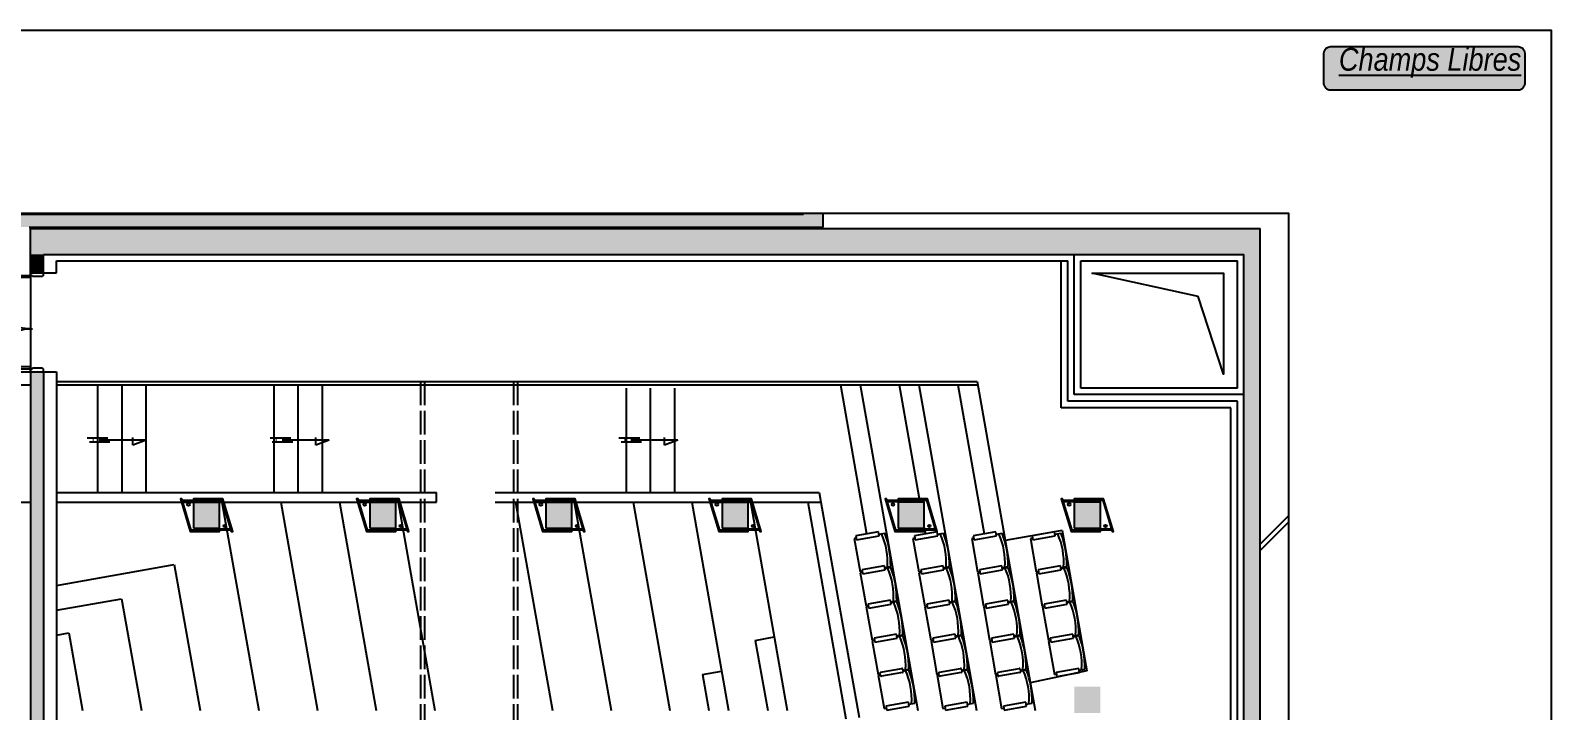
# Model space of a CAD drawing. Header units: millimetres. Extents: x 11 to 413, y 16 to 301.
# Drawn here: x 180 to 413.1, y 196.5 to 300.9 of the extents above; entities that cross this region are included whole.
import ezdxf

# ---------------------------------------------------------------- set-up
doc = ezdxf.new("R2010")
doc.units = ezdxf.units.MM
doc.header["$LTSCALE"] = 0.3
doc.header["$MEASUREMENT"] = 0
doc.linetypes.add('ACAD_ISO02W100', pattern=[15, 12, -3])
doc.linetypes.add('ACAD_ISO04W100', pattern=[30, 24, -3, 0, -3])
for name, color, linetype in [('-CART', 225, 'Continuous'), ('-LEGENDE', 3, 'Continuous'), ('01-TREMIE-ESCAL-ASC', 4, 'Continuous'), ('01-TREMIE-GAINE', 4, 'Continuous'), ('02-MURS-MACONNERIE', 241, 'Continuous'), ('02-MURS-PORTEUR', 1, 'Continuous'), ('02-MURS-POTEAU', 6, 'Continuous'), ('04-CLOISONS', 2, 'Continuous'), ('05-MEN-INT', 4, 'Continuous'), ('08-EQUI-MEUBLE', 8, 'Continuous'), ('08-EQUI-MEUBLE-PROJ-01', 11, 'Continuous'), ('14-HACH-MURS', 253, 'Continuous'), ('14-HACH-POTEAU', 251, 'Continuous')]:
    doc.layers.add(name, color=color, linetype=linetype)
doc.layers.add('-FEN', color=7, linetype='Continuous', plot=False)
doc.styles.add('REPCOUP', font='ARIAL.TTF', dxfattribs={"width": 0.85, "height": 0.6})

# ---------------------------------------------------------------- blocks, each defined once
blk = doc.blocks.new('AD')
for p, q in [((28, 38.3), (22, 38.3)), ((22, 38.3), (22, 3.3)), ((28, 3.3), (28, 38.3)), ((22, 3.3), (28, 3.3))]:
    blk.add_line(p, q)
blk = doc.blocks.new('AG')
blk.add_lwpolyline([(-28, 4.3), (-28, 37.3, -0.414214), (-27, 38.3), (-23, 38.3, -0.414214), (-22, 37.3), (-22, 4.3, -0.414214), (-23, 3.3), (-27, 3.3, -0.414214)], format="xyb", close=True)
blk = doc.blocks.new('MVP86')
for p, q in [((0.045, -0.03), (0.045, 0.815)), ((0.075, 0.815), (0.045, 0.815)), ((0.045, -0.03), (0.045, 0.814)), ((0.075, 0), (0.075, 0.815)), ((1.475, 0.615), (1.445, 0.615)), ((1.445, 0), (1.445, 0.615)), ((1.475, 0.615), (1.475, -0.03)), ((0, -0.2), (0, 0)), ((0.075, 0), (0, 0)), ((1.52, 0), (1.445, 0)), ((1.52, 0), (1.52, -0.2)), ((0.045, -0.2), (0, -0.2)), ((0.06, -0.03), (0.045, -0.03)), ((0.045, -0.2), (0.045, -0.185)), ((0.06, -0.185), (0.045, -0.185)), ((0.06, -0.185), (0.06, -0.03)), ((1.46, -0.03), (1.46, -0.185)), ((1.475, -0.03), (1.46, -0.03)), ((1.475, -0.185), (1.46, -0.185)), ((1.475, -0.185), (1.475, -0.2)), ((1.52, -0.2), (1.475, -0.2))]:
    blk.add_line(p, q)
for centre, radius, start, end in [((0.045, 0.001), 0.815, 359.9612, 87.8904), ((1.475, 0), 0.615, 92.796, 182.796)]:
    blk.add_arc(centre, radius, start, end)

msp = doc.modelspace()

# ---------------------------------------------------------------- hatches: boundary and pattern name
at = {"layer": '-LEGENDE'}
h = msp.add_hatch(color=253, dxfattribs=at)
edge = h.paths.add_edge_path()
edge.add_line((379.26, 298.37), (408.02, 298.37))
edge.add_arc((408.02, 297.37), 1, 0, 90, ccw=False)
edge.add_line((409.02, 297.37), (409.02, 292.68))
edge.add_arc((408.02, 292.68), 1, -90, 0, ccw=False)
edge.add_line((408.02, 291.68), (379.26, 291.68))
edge.add_arc((379.26, 292.68), 1, 180, 270, ccw=False)
edge.add_line((378.26, 292.68), (378.26, 297.37))
edge.add_arc((379.26, 297.37), 1, 90, 180, ccw=False)
at = {"layer": '14-HACH-POTEAU', "ltscale": 10}
h = msp.add_hatch(color=256, dxfattribs=at)
h.paths.add_polyline_path([(339.99, 224.48), (343.99, 224.48), (343.99, 228.48), (339.99, 228.48)])
h.paths.add_polyline_path([(312.99, 224.48), (316.99, 224.48), (316.99, 228.48), (312.99, 228.48)])
h.paths.add_polyline_path([(285.99, 224.48), (289.99, 224.48), (289.99, 228.48), (285.99, 228.48)])
h.paths.add_polyline_path([(258.99, 224.48), (262.99, 224.48), (262.99, 228.48), (258.99, 228.48)])
h.paths.add_polyline_path([(231.99, 224.48), (235.99, 224.48), (235.99, 228.48), (231.99, 228.48)])
h.paths.add_polyline_path([(204.99, 224.48), (208.99, 224.48), (208.99, 228.48), (204.99, 228.48)])
h.paths.add_polyline_path([(339.99, 196.16), (343.99, 196.16), (343.99, 200.16), (339.99, 200.16)])

# ---------------------------------------------------------------- linework, layer by layer
at = {"layer": '-CART'}
msp.add_lwpolyline([(11.14, 15.85), (413.14, 15.85), (413.14, 300.85), (11.14, 300.85)], close=True, dxfattribs=at)
at = {"layer": '-FEN', "linetype": 'Continuous'}
msp.add_lwpolyline([(72.7, 43.14), (372.89, 43.14), (372.89, 272.78), (72.7, 272.78)], close=True, dxfattribs=at)
at = {"layer": '-LEGENDE'}
msp.add_lwpolyline([(379.26, 298.37), (408.02, 298.37, -0.414214), (409.02, 297.37), (409.02, 292.68, -0.414214), (408.02, 291.68), (379.26, 291.68, -0.414214), (378.26, 292.68), (378.26, 297.37, -0.414214)], format="xyb", close=True, dxfattribs=at)
at = {"layer": '01-TREMIE-ESCAL-ASC'}
for p, q in [((190.34, 229.98), (190.34, 246.48)), ((194.04, 229.98), (194.04, 246.48)), ((197.74, 229.98), (197.74, 246.48)), ((217.34, 229.98), (217.34, 246.48)), ((221.04, 229.98), (221.04, 246.48)), ((224.74, 229.98), (224.74, 246.48)), ((271.34, 229.98), (271.34, 245.98)), ((275.04, 229.98), (275.04, 245.98)), ((278.74, 229.98), (278.74, 245.98)), ((195.69, 237.24), (195.69, 238.39)), ((197.74, 237.98), (195.69, 237.24)), ((223.74, 237.24), (223.74, 238.39)), ((225.79, 237.98), (223.74, 237.24)), ((277.19, 237.24), (277.19, 238.39)), ((279.24, 237.98), (277.19, 237.24))]:
    msp.add_line(p, q, dxfattribs=at)
at = {"layer": '01-TREMIE-ESCAL-ASC', "linetype": 'ACAD_ISO04W100'}
for p, q in [((191.87, 238.28), (188.67, 238.28)), ((197.74, 237.98), (189.13, 237.98)), ((219.92, 238.28), (216.72, 238.28)), ((225.79, 237.98), (217.17, 237.98)), ((273.37, 238.28), (270.17, 238.28)), ((279.24, 237.98), (270.62, 237.98)), ((192.15, 237.68), (189.02, 237.68)), ((220.2, 237.68), (217.06, 237.68)), ((273.65, 237.68), (270.51, 237.68))]:
    msp.add_line(p, q, dxfattribs=at)
at = {"layer": '01-TREMIE-GAINE'}
msp.add_lwpolyline([(342.7, 263.59), (362.84, 263.59), (362.84, 248.13), (358.95, 260.05)], close=True, dxfattribs=at)
at = {"layer": '02-MURS-MACONNERIE'}
for p, q in [((294.98, 272.68), (294.98, 272.78)), ((296.98, 272.68), (296.98, 272.78))]:
    msp.add_line(p, q, dxfattribs=at)
at = {"layer": '02-MURS-MACONNERIE', "color": 4, "linetype": 'ACAD_ISO04W100'}
for p, q in [((368.48, 222.06), (372.89, 226.46)), ((368.48, 221.06), (372.89, 225.46))]:
    msp.add_line(p, q, dxfattribs=at)
at = {"layer": '02-MURS-PORTEUR'}
for p, q in [((177.79, 272.68), (298.48, 272.68)), ((179.79, 270.68), (301.48, 270.68)), ((179.99, 270.48), (368.48, 270.48)), ((179.99, 263.68), (179.99, 270.48)), ((298.48, 272.68), (298.48, 272.78)), ((301.48, 270.68), (301.48, 272.78)), ((368.48, 43.14), (368.48, 270.48)), ((181.99, 266.48), (365.98, 266.48)), ((181.99, 263.68), (181.99, 266.48)), ((365.98, 57.55), (365.98, 266.48)), ((179.99, 263.68), (181.99, 263.68)), ((147.34, 248.48), (179.99, 248.48)), ((179.99, 248.48), (181.99, 248.48)), ((179.99, 248.48), (179.99, 56.55)), ((181.99, 248.48), (181.99, 57.55)), ((147.34, 246.48), (179.99, 246.48))]:
    msp.add_line(p, q, dxfattribs=at)
at = {"layer": '02-MURS-PORTEUR', "color": 4}
for p, q in [((179.99, 263.68), (179.99, 248.48)), ((183.99, 246.98), (325.09, 246.98)), ((183.99, 246.48), (325.18, 246.48)), ((304.13, 246.48), (308.16, 223.62)), ((307.18, 246.48), (315.99, 196.51)), ((313.13, 246.48), (316.3, 228.48)), ((316.18, 246.48), (324.99, 196.51)), ((322.13, 246.48), (326.16, 223.62)), ((325.09, 246.98), (333.99, 196.51)), ((183.99, 229.98), (242.24, 229.98)), ((242.24, 228.48), (242.24, 229.98)), ((251.24, 229.98), (300.89, 229.98)), ((300.89, 229.98), (301.16, 228.48)), ((161.99, 228.48), (179.99, 228.48)), ((183.99, 228.48), (242.24, 228.48)), ((209.35, 228.48), (214.99, 196.51)), ((218.35, 228.48), (223.99, 196.51)), ((227.35, 228.48), (232.99, 196.51)), ((236.35, 228.48), (241.99, 196.51)), ((251.24, 228.48), (301.16, 228.48)), ((254.35, 228.48), (259.99, 196.51)), ((263.35, 228.48), (268.99, 196.51)), ((272.35, 228.48), (277.99, 196.51)), ((281.35, 228.48), (286.99, 196.51)), ((290.35, 228.48), (295.99, 196.51)), ((299.13, 228.48), (304.99, 195.25)), ((301.16, 228.48), (306.99, 195.43)), ((316.99, 224.61), (317.16, 223.62)), ((338.12, 224.14), (329.39, 222.6)), ((338.12, 224.14), (341.91, 202.61)), ((183.99, 215.72), (202.04, 218.9)), ((202.04, 218.9), (205.99, 196.51)), ((183.99, 211.9), (193.96, 213.66)), ((193.96, 213.66), (196.99, 196.51)), ((183.99, 208.09), (185.89, 208.42)), ((185.89, 208.42), (187.99, 196.51)), ((291.09, 207.29), (294, 207.81)), ((291.09, 207.29), (292.99, 196.51)), ((283.01, 202.06), (285.92, 202.57)), ((283.01, 202.06), (283.99, 196.51)), ((341.91, 202.61), (333.23, 200.75))]:
    msp.add_line(p, q, dxfattribs=at)
at = {"layer": '02-MURS-POTEAU'}
for points in [[(204.99, 224.48), (208.99, 224.48), (208.99, 228.48), (204.99, 228.48)], [(231.99, 224.48), (235.99, 224.48), (235.99, 228.48), (231.99, 228.48)], [(258.99, 224.48), (262.99, 224.48), (262.99, 228.48), (258.99, 228.48)], [(285.99, 224.48), (289.99, 224.48), (289.99, 228.48), (285.99, 228.48)], [(312.99, 224.48), (316.99, 224.48), (316.99, 228.48), (312.99, 228.48)], [(339.99, 224.48), (343.99, 224.48), (343.99, 228.48), (339.99, 228.48)]]:
    msp.add_lwpolyline(points, close=True, dxfattribs=at)
at = {"layer": '04-CLOISONS'}
for p, q in [((339.99, 244.98), (339.99, 266.48)), ((181.99, 263.68), (183.99, 263.68)), ((183.99, 265.48), (338.99, 265.48)), ((183.99, 265.48), (183.99, 265.48)), ((183.99, 263.68), (183.99, 265.48)), ((337.99, 242.98), (337.99, 265.48)), ((338.99, 243.98), (338.99, 265.48)), ((340.99, 265.48), (364.98, 265.48)), ((340.99, 245.98), (340.99, 265.48)), ((364.98, 245.98), (364.98, 265.48)), ((181.99, 248.48), (183.99, 248.48)), ((183.99, 248.48), (183.99, 59.05)), ((365.98, 244.98), (339.99, 244.98)), ((364.98, 245.98), (340.99, 245.98)), ((363.98, 242.98), (337.99, 242.98)), ((364.98, 243.98), (338.99, 243.98)), ((363.98, 59.05), (363.98, 242.98)), ((364.98, 57.55), (364.98, 243.98))]:
    msp.add_line(p, q, dxfattribs=at)
for points in [[(208.99, 224.18), (204.64, 224.18), (203.2, 228.98), (202.99, 228.98), (204.49, 223.98), (208.99, 223.98)], [(204.99, 228.78), (209.34, 228.78), (210.78, 223.98), (210.99, 223.98), (209.49, 228.98), (204.99, 228.98)], [(235.99, 224.18), (231.64, 224.18), (230.2, 228.98), (229.99, 228.98), (231.49, 223.98), (235.99, 223.98)], [(231.99, 228.78), (236.34, 228.78), (237.78, 223.98), (237.99, 223.98), (236.49, 228.98), (231.99, 228.98)], [(262.99, 224.18), (258.64, 224.18), (257.2, 228.98), (256.99, 228.98), (258.49, 223.98), (262.99, 223.98)], [(258.99, 228.78), (263.34, 228.78), (264.78, 223.98), (264.99, 223.98), (263.49, 228.98), (258.99, 228.98)], [(289.99, 224.18), (285.64, 224.18), (284.2, 228.98), (283.99, 228.98), (285.49, 223.98), (289.99, 223.98)], [(285.99, 228.78), (290.34, 228.78), (291.78, 223.98), (291.99, 223.98), (290.49, 228.98), (285.99, 228.98)], [(316.99, 224.18), (312.64, 224.18), (311.2, 228.98), (310.99, 228.98), (312.49, 223.98), (316.99, 223.98)], [(312.99, 228.78), (317.34, 228.78), (318.78, 223.98), (318.99, 223.98), (317.49, 228.98), (312.99, 228.98)], [(343.99, 224.18), (339.64, 224.18), (338.2, 228.98), (337.99, 228.98), (339.49, 223.98), (343.99, 223.98)], [(339.99, 228.78), (344.34, 228.78), (345.78, 223.98), (345.99, 223.98), (344.49, 228.98), (339.99, 228.98)]]:
    msp.add_lwpolyline(points, close=True, dxfattribs=at)
at = {"layer": '05-MEN-INT'}
for points in [[(205.18, 228.73), (203.2, 228.73), (203.2, 228.6), (205.18, 228.6)], [(232.18, 228.73), (230.2, 228.73), (230.2, 228.6), (232.18, 228.6)], [(259.18, 228.73), (257.2, 228.73), (257.2, 228.6), (259.18, 228.6)], [(286.18, 228.73), (284.2, 228.73), (284.2, 228.6), (286.18, 228.6)], [(313.18, 228.73), (311.2, 228.73), (311.2, 228.6), (313.18, 228.6)], [(340.18, 228.73), (338.2, 228.73), (338.2, 228.6), (340.18, 228.6)], [(208.8, 224.22), (210.77, 224.22), (210.77, 224.36), (208.8, 224.36)], [(235.8, 224.22), (237.77, 224.22), (237.77, 224.36), (235.8, 224.36)], [(262.8, 224.22), (264.77, 224.22), (264.77, 224.36), (262.8, 224.36)], [(289.8, 224.22), (291.77, 224.22), (291.77, 224.36), (289.8, 224.36)], [(316.8, 224.22), (318.77, 224.22), (318.77, 224.36), (316.8, 224.36)], [(343.8, 224.22), (345.77, 224.22), (345.77, 224.36), (343.8, 224.36)]]:
    msp.add_lwpolyline(points, close=True, dxfattribs=at)
for centre in [(204.21, 228.12), (231.21, 228.12), (258.21, 228.12), (285.21, 228.12), (312.21, 228.12), (339.21, 228.12), (209.76, 224.83), (236.76, 224.83), (263.76, 224.83), (290.76, 224.83), (317.76, 224.83), (344.76, 224.83)]:
    msp.add_circle(centre, 0.2, dxfattribs=at)
at = {"layer": '08-EQUI-MEUBLE'}
for p, q in [((306.58, 222.96), (306.26, 222.91)), ((306.26, 222.91), (307.16, 217.78)), ((310.03, 223.57), (310.94, 223.73)), ((315.58, 222.96), (315.26, 222.91)), ((315.26, 222.91), (316.16, 217.78)), ((319.03, 223.57), (319.94, 223.73)), ((324.58, 222.96), (324.26, 222.91)), ((324.26, 222.91), (325.16, 217.78)), ((328.03, 223.57), (328.94, 223.73)), ((333.58, 222.96), (333.26, 222.91)), ((333.26, 222.91), (334.16, 217.78)), ((337.03, 223.57), (337.94, 223.73)), ((307.16, 217.78), (307.49, 217.84)), ((307.51, 217.72), (307.18, 217.67)), ((307.18, 217.67), (308.08, 212.54)), ((310.93, 218.45), (311.84, 218.61)), ((310.95, 218.33), (311.86, 218.49)), ((316.16, 217.78), (316.49, 217.84)), ((316.51, 217.72), (316.18, 217.67)), ((316.18, 217.67), (317.08, 212.54)), ((319.93, 218.45), (320.84, 218.61)), ((319.95, 218.33), (320.86, 218.49)), ((325.16, 217.78), (325.49, 217.84)), ((325.51, 217.72), (325.18, 217.67)), ((325.18, 217.67), (326.08, 212.54)), ((328.93, 218.45), (329.84, 218.61)), ((328.95, 218.33), (329.86, 218.49)), ((334.16, 217.78), (334.49, 217.84)), ((334.51, 217.72), (334.18, 217.67)), ((334.18, 217.67), (335.08, 212.54)), ((337.93, 218.45), (338.84, 218.61)), ((337.95, 218.33), (338.86, 218.49)), ((308.08, 212.54), (308.41, 212.6)), ((308.43, 212.48), (308.1, 212.43)), ((308.1, 212.43), (309.01, 207.31)), ((311.86, 213.21), (312.76, 213.37)), ((311.88, 213.09), (312.78, 213.25)), ((317.08, 212.54), (317.41, 212.6)), ((317.43, 212.48), (317.1, 212.43)), ((317.1, 212.43), (318.01, 207.31)), ((320.86, 213.21), (321.76, 213.37)), ((320.88, 213.09), (321.78, 213.25)), ((326.08, 212.54), (326.41, 212.6)), ((326.43, 212.48), (326.1, 212.43)), ((326.1, 212.43), (327.01, 207.31)), ((329.86, 213.21), (330.76, 213.37)), ((329.88, 213.09), (330.78, 213.25)), ((335.08, 212.54), (335.41, 212.6)), ((335.43, 212.48), (335.1, 212.43)), ((335.1, 212.43), (336.01, 207.31)), ((338.86, 213.21), (339.76, 213.37)), ((338.88, 213.09), (339.78, 213.25)), ((312.78, 207.97), (313.69, 208.13)), ((312.8, 207.85), (313.71, 208.01)), ((321.78, 207.97), (322.69, 208.13)), ((321.8, 207.85), (322.71, 208.01)), ((330.78, 207.97), (331.69, 208.13)), ((330.8, 207.85), (331.71, 208.01)), ((339.78, 207.97), (340.69, 208.13)), ((339.8, 207.85), (340.71, 208.01)), ((309.01, 207.31), (309.33, 207.36)), ((309.36, 207.25), (309.03, 207.19)), ((309.03, 207.19), (309.93, 202.07)), ((318.01, 207.31), (318.33, 207.36)), ((318.36, 207.25), (318.03, 207.19)), ((318.03, 207.19), (318.93, 202.07)), ((327.01, 207.31), (327.33, 207.36)), ((327.36, 207.25), (327.03, 207.19)), ((327.03, 207.19), (327.93, 202.07)), ((336.01, 207.31), (336.33, 207.36)), ((336.36, 207.25), (336.03, 207.19)), ((336.03, 207.19), (336.93, 202.07)), ((313.71, 202.73), (314.61, 202.89)), ((322.71, 202.73), (323.61, 202.89)), ((331.71, 202.73), (332.61, 202.89)), ((340.71, 202.73), (341.61, 202.89)), ((309.93, 202.07), (310.26, 202.12)), ((310.28, 202.01), (309.95, 201.95)), ((309.95, 201.95), (310.85, 196.83)), ((313.73, 202.61), (314.63, 202.77)), ((318.93, 202.07), (319.26, 202.12)), ((319.28, 202.01), (318.95, 201.95)), ((318.95, 201.95), (319.85, 196.83)), ((322.73, 202.61), (323.63, 202.77)), ((327.93, 202.07), (328.26, 202.12)), ((328.28, 202.01), (327.95, 201.95)), ((327.95, 201.95), (328.85, 196.83)), ((331.73, 202.61), (332.63, 202.77)), ((336.93, 202.07), (337.26, 202.12)), ((310.85, 196.83), (311.18, 196.89)), ((314.63, 197.49), (315.53, 197.65)), ((319.85, 196.83), (320.18, 196.89)), ((323.63, 197.49), (324.53, 197.65)), ((328.85, 196.83), (329.18, 196.89)), ((332.63, 197.49), (333.53, 197.65))]:
    msp.add_line(p, q, dxfattribs=at)
for centre, major_axis, start_param, end_param in [((301.54, 219.43), (1.77, -10.06), 1.313473, 1.82812), ((299.08, 219), (2.3, -13.06), 1.373401, 1.768192), ((310.54, 219.43), (1.77, -10.06), 1.313473, 1.82812), ((308.08, 219), (2.3, -13.06), 1.373401, 1.768192), ((319.54, 219.43), (1.77, -10.06), 1.313473, 1.82812), ((317.08, 219), (2.3, -13.06), 1.373401, 1.768192), ((328.54, 219.43), (1.77, -10.06), 1.313473, 1.82812), ((326.08, 219), (2.3, -13.06), 1.373401, 1.768192), ((302.46, 214.19), (1.77, -10.06), 1.313473, 1.82812), ((300, 213.76), (2.3, -13.06), 1.373401, 1.768192), ((311.46, 214.19), (1.77, -10.06), 1.313473, 1.82812), ((309, 213.76), (2.3, -13.06), 1.373401, 1.768192), ((320.46, 214.19), (1.77, -10.06), 1.313473, 1.82812), ((318, 213.76), (2.3, -13.06), 1.373401, 1.768192), ((329.46, 214.19), (1.77, -10.06), 1.313473, 1.82812), ((327, 213.76), (2.3, -13.06), 1.373401, 1.768192), ((303.39, 208.95), (1.77, -10.06), 1.313473, 1.82812), ((300.93, 208.52), (2.3, -13.06), 1.373401, 1.768192), ((312.39, 208.95), (1.77, -10.06), 1.313473, 1.82812), ((309.93, 208.52), (2.3, -13.06), 1.373401, 1.768192), ((321.39, 208.95), (1.77, -10.06), 1.313473, 1.82812), ((318.93, 208.52), (2.3, -13.06), 1.373401, 1.768192), ((330.39, 208.95), (1.77, -10.06), 1.313473, 1.82812), ((327.93, 208.52), (2.3, -13.06), 1.373401, 1.768192), ((304.31, 203.72), (1.77, -10.06), 1.313473, 1.82812), ((301.85, 203.28), (2.3, -13.06), 1.373401, 1.768192), ((313.31, 203.72), (1.77, -10.06), 1.313473, 1.82812), ((310.85, 203.28), (2.3, -13.06), 1.373401, 1.768192), ((322.31, 203.72), (1.77, -10.06), 1.313473, 1.82812), ((319.85, 203.28), (2.3, -13.06), 1.373401, 1.768192), ((331.31, 203.72), (1.77, -10.06), 1.313473, 1.82812), ((328.85, 203.28), (2.3, -13.06), 1.373401, 1.768192), ((305.23, 198.48), (1.77, -10.06), 1.313473, 1.82812), ((302.77, 198.04), (2.3, -13.06), 1.373401, 1.768192), ((314.23, 198.48), (1.77, -10.06), 1.313473, 1.82812), ((311.77, 198.04), (2.3, -13.06), 1.373401, 1.768192), ((323.23, 198.48), (1.77, -10.06), 1.313473, 1.82812), ((320.77, 198.04), (2.3, -13.06), 1.373401, 1.768192)]:
    msp.add_ellipse(centre, major_axis=major_axis, ratio=0.961538, start_param=start_param, end_param=end_param, dxfattribs=at)
at = {"layer": '08-EQUI-MEUBLE-PROJ-01', "linetype": 'ACAD_ISO02W100'}
for p, q in [((239.8, 246.98), (239.8, 59.29)), ((240.41, 246.98), (240.41, 59.29)), ((254.01, 246.98), (254.01, 59.29)), ((254.62, 246.98), (254.62, 59.29))]:
    msp.add_line(p, q, dxfattribs=at)
at = {"layer": '14-HACH-MURS', "ltscale": 10}
for points in [[(298.48, 272.68), (177.79, 272.68), (301.48, 272.68)], [(177.79, 272.68), (177.79, 270.68), (301.48, 270.68)], [(177.79, 272.68), (301.48, 272.68), (301.48, 270.68)], [(177.79, 270.68), (301.48, 270.68), (179.79, 270.68)], [(368.48, 270.48), (179.99, 270.48), (368.48, 270.48)], [(179.99, 270.48), (179.99, 266.48), (368.48, 266.48)], [(179.99, 270.48), (368.48, 270.48), (368.48, 266.48)], [(298.48, 272.78), (301.48, 272.78), (298.48, 272.68), (301.48, 272.68)], [(298.48, 272.68), (301.48, 272.68), (301.48, 272.68)], [(301.48, 272.78), (301.48, 272.78), (301.48, 272.78), (301.48, 272.68)], [(179.99, 266.48), (179.99, 266.48), (181.99, 266.48)], [(179.99, 266.48), (365.98, 266.48), (181.99, 266.48)], [(179.99, 266.48), (179.99, 263.68), (181.99, 263.68)], [(179.99, 266.48), (181.99, 266.48), (181.99, 263.68)], [(365.98, 266.48), (365.98, 266.48), (368.48, 266.48)], [(365.98, 266.48), (368.48, 266.48), (368.48, 266.48)], [(365.98, 266.48), (365.98, 57.55), (368.48, 57.55)], [(365.98, 266.48), (368.48, 266.48), (368.48, 57.55)], [(179.99, 248.48), (179.99, 57.55), (181.99, 57.55)], [(179.99, 248.48), (181.99, 248.48), (181.99, 57.55)]]:
    msp.add_solid(points, dxfattribs=at)

# ---------------------------------------------------------------- block references
at = {"layer": '05-MEN-INT', "xscale": -10, "yscale": 10, "zscale": 10, "rotation": 90.00000010381399}
msp.add_blockref('MVP86', (179.99, 263.68), dxfattribs=at)
at = {"layer": '08-EQUI-MEUBLE', "xscale": 0.1039999999972928, "yscale": 0.1000000000203727, "zscale": 0.104, "rotation": 279.9999999857}
for name, p in [('AD', (305.79, 225.52)), ('AD', (314.79, 225.52)), ('AD', (323.79, 225.52)), ('AD', (332.79, 225.52)), ('AD', (306.72, 220.29)), ('AD', (315.72, 220.29)), ('AD', (324.72, 220.29)), ('AD', (333.72, 220.29)), ('AD', (307.64, 215.05)), ('AD', (316.64, 215.05)), ('AD', (325.64, 215.05)), ('AD', (334.64, 215.05)), ('AD', (308.57, 209.81)), ('AD', (317.57, 209.81)), ('AD', (326.57, 209.81)), ('AD', (335.57, 209.81)), ('AG', (310.39, 199.45)), ('AG', (319.39, 199.45)), ('AG', (328.39, 199.45)), ('AD', (336.49, 204.57)), ('AD', (310.4, 199.39)), ('AD', (319.4, 199.39)), ('AD', (328.4, 199.39))]:
    msp.add_blockref(name, p, dxfattribs=at)

# ---------------------------------------------------------------- texts
at = {"layer": '-LEGENDE', "insert": (380.55, 298.17), "char_height": 4.5, "width": 210.4361, "attachment_point": 1, "style": 'REPCOUP'}
msp.add_mtext('{\\fArial|b0|i1|c0|p34;\\H0.7778x;\\LChamps Libres}', dxfattribs=at)

doc.saveas('drawing.dxf')
